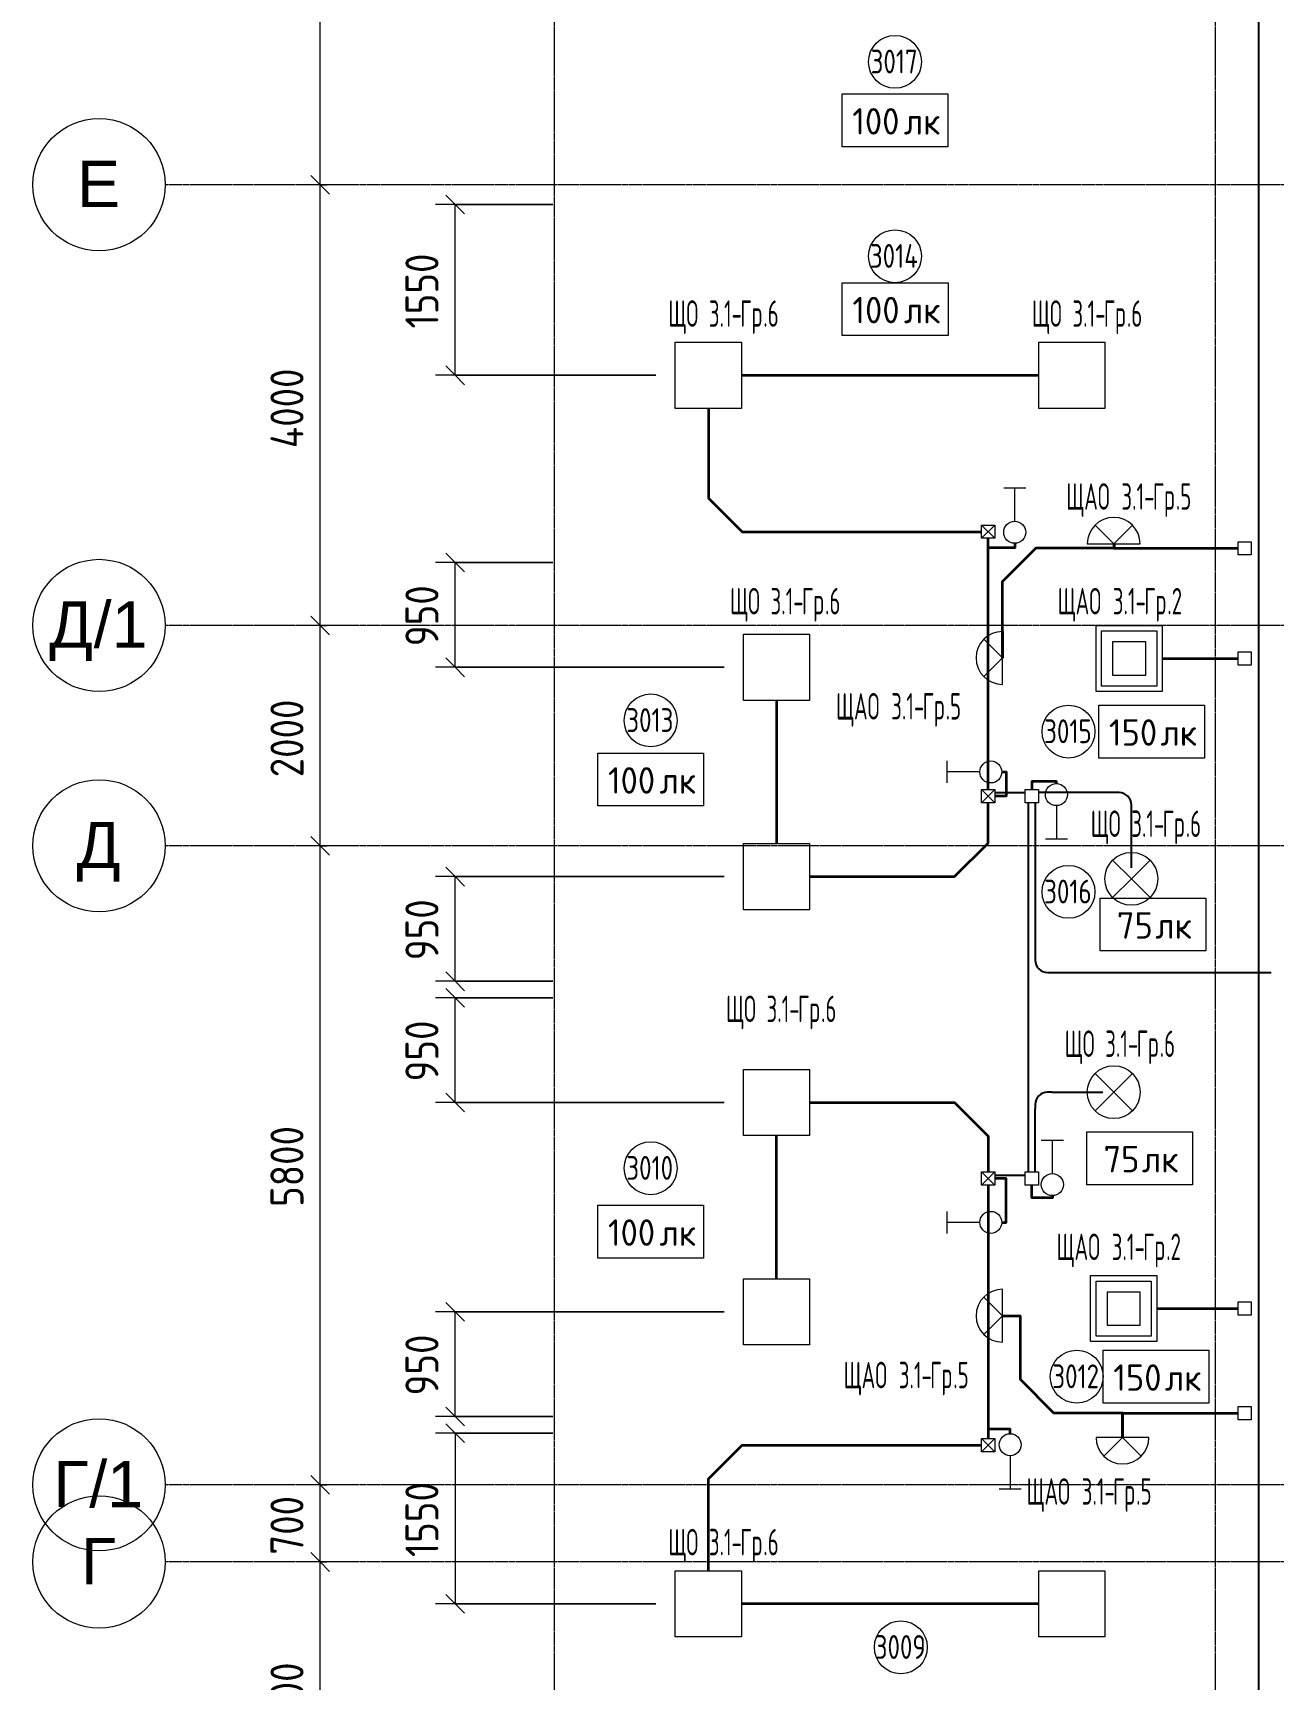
# Model space of a CAD drawing. Header units: millimetres. Extents: x -4730 to 98194, y -4296 to 93388.
# Drawn here: x -4730 to 6526, y 15437 to 30378 of the extents above; entities that cross this region are included whole.
import ezdxf

# ---------------------------------------------------------------- set-up
doc = ezdxf.new("R2010")
doc.units = ezdxf.units.MM
doc.linetypes.add('Линия сетки', pattern=[22.225, 12.7, -3.175, 3.175, -3.175])
for name, color, linetype, lineweight, true_color in [('Кабельные лотки', 5, 'Continuous', 25, 0x0000ff), ('Короба', 7, 'Continuous', 25, 0x008000), ('Соединительные детали коробов', 7, 'Continuous', 25, 0x008000), ('Типовые аннотации', 5, 'Continuous', 18, 0x0000ff)]:
    doc.layers.add(name, color=color, linetype=linetype, lineweight=lineweight, true_color=true_color)
for name, color, linetype, lineweight in [('Марки помещений', 7, 'Continuous', 9), ('Марки силовых электроприборов', 7, 'Continuous', 9), ('Оси', 7, 'Continuous', 9), ('Провода', 7, 'Continuous', 35), ('Размеры', 7, 'Continuous', 9), ('Размеры-120', 7, 'Continuous', 9)]:
    doc.layers.add(name, color=color, linetype=linetype, lineweight=lineweight)
doc.styles.add('Arial_1', font='arial.ttf', dxfattribs={"height": 420})
doc.styles.add('GOST Common', font='GOST_Common.ttf', dxfattribs={"width": 0.6, "height": 240})
doc.styles.add('GOST Common_1', font='GOST_Common.ttf', dxfattribs={"width": 0.9, "height": 300})
doc.styles.add('GOST Common_2', font='GOST_Common.ttf', dxfattribs={"width": 0.8, "height": 216})
doc.styles.add('GOST Common_3', font='GOST_Common.ttf', dxfattribs={"height": 240})
doc.dimstyles.new('ADSK_Проверочный', dxfattribs={"dimscale": 304.8, "dimtxt": 301.714499, "dimasz": 0.556693, "dimexe": 0.590551, "dimexo": 0.590551, "dimgap": 0.19685, "dimtad": 1, "dimdec": 3, "dimrnd": 0.001, "dimdsep": 46, "dimtxsty": 'GOST Common_1', "dimblk1": 'OBLIQUE', "dimblk2": 'OBLIQUE', "dimsah": 1, "dimcen": 0.09, "dimazin": 0, "dimtfac": 1, "dimtdec": 4, "dimtix": 1, "dimtmove": 0, "dimatfit": 3, "dimfxl": 1, "dimtvp": 1, "dimtolj": 1, "dimtzin": 0, "dimarcsym": 2})

# ---------------------------------------------------------------- blocks, each defined once
blk = doc.blocks.new('M_Короб_ отвод - Плоский торец - ПВХ - Стандартная-2386742-3-й этаж')
at = {"layer": 'Соединительные детали коробов'}
for p, q in [((0, 111.95), (0, 150.05)), ((-150.05, 0), (-111.95, 0))]:
    blk.add_line(p, q, dxfattribs=at)
blk.add_arc((-111.95, 111.95), 111.95, 270, 0, dxfattribs=at)
blk = doc.blocks.new('Ось сетки - Заголовок сетки - Окружность 5 мм-1145995-3-й этаж')
at = {"layer": 'Оси'}
blk.add_circle((0, 0), 5, dxfattribs=at)
blk = doc.blocks.new('DIMBLOCK25-3-й этаж')
at = {"layer": 'Размеры-120'}
for p, q in [((-2122, 16500), (-2207, 16585)), ((-2062, 16500), (-2302, 16500)), ((-2122, 14000), (-2122, 16500)), ((-2122, 16500), (-2037, 16415)), ((-2122, 16500), (-2062, 16500)), ((-2122, 14000), (-2207, 14085)), ((-2062, 14000), (-2302, 14000)), ((-2122, 14000), (-2037, 13915)), ((-2122, 14000), (-2062, 14000))]:
    blk.add_line(p, q, dxfattribs=at)
at = {"layer": 'Размеры-120', "color": 0, "insert": (-2574, 14872), "char_height": 300, "width": 908.21, "attachment_point": 1, "rotation": 90, "line_spacing_factor": 1.022761, "style": 'GOST Common_1'}
blk.add_mtext('2500', dxfattribs=at)
blk = doc.blocks.new('_Oblique')
at = {"color": 0, "linetype": 'ByBlock', "lineweight": -2}
blk.add_line((-0.5, -0.5), (0.5, 0.5), dxfattribs=at)
blk = doc.blocks.new('DIMBLOCK26-3-й этаж')
at = {"layer": 'Размеры-120'}
for p, q in [((-2062, 17200), (-2302, 17200)), ((-2122, 17200), (-2207, 17285)), ((-2122, 16500), (-2122, 17200)), ((-2122, 17200), (-2037, 17115)), ((-2122, 17200), (-2062, 17200)), ((-2122, 16500), (-2207, 16585)), ((-2062, 16500), (-2302, 16500)), ((-2122, 16500), (-2037, 16415)), ((-2122, 16500), (-2062, 16500))]:
    blk.add_line(p, q, dxfattribs=at)
at = {"layer": 'Размеры-120', "color": 0, "insert": (-2574, 16566), "char_height": 300, "width": 681.16, "attachment_point": 1, "rotation": 90, "line_spacing_factor": 1.022761, "style": 'GOST Common_1'}
blk.add_mtext('700', dxfattribs=at)
blk = doc.blocks.new('DIMBLOCK27-3-й этаж')
at = {"layer": 'Размеры-120'}
for p, q in [((-2122, 23000), (-2207, 23085)), ((-2062, 23000), (-2302, 23000)), ((-2122, 17200), (-2122, 23000)), ((-2122, 23000), (-2037, 22915)), ((-2122, 23000), (-2062, 23000)), ((-2062, 17200), (-2302, 17200)), ((-2122, 17200), (-2207, 17285)), ((-2122, 17200), (-2037, 17115)), ((-2122, 17200), (-2062, 17200))]:
    blk.add_line(p, q, dxfattribs=at)
at = {"layer": 'Размеры-120', "color": 0, "insert": (-2574, 19722), "char_height": 300, "width": 908.21, "attachment_point": 1, "rotation": 90, "line_spacing_factor": 1.022761, "style": 'GOST Common_1'}
blk.add_mtext('5800', dxfattribs=at)
blk = doc.blocks.new('DIMBLOCK28-3-й этаж')
at = {"layer": 'Размеры-120'}
for p, q in [((-2062, 25000), (-2302, 25000)), ((-2122, 25000), (-2207, 25085)), ((-2122, 23000), (-2122, 25000)), ((-2122, 25000), (-2037, 24915)), ((-2122, 25000), (-2062, 25000)), ((-2122, 23000), (-2207, 23085)), ((-2062, 23000), (-2302, 23000)), ((-2122, 23000), (-2037, 22915)), ((-2122, 23000), (-2062, 23000))]:
    blk.add_line(p, q, dxfattribs=at)
at = {"layer": 'Размеры-120', "color": 0, "insert": (-2574, 23622), "char_height": 300, "width": 908.21, "attachment_point": 1, "rotation": 90, "line_spacing_factor": 1.022761, "style": 'GOST Common_1'}
blk.add_mtext('2000', dxfattribs=at)
blk = doc.blocks.new('DIMBLOCK29-3-й этаж')
at = {"layer": 'Размеры-120'}
for p, q in [((-2062, 29000), (-2302, 29000)), ((-2122, 29000), (-2207, 29085)), ((-2122, 25000), (-2122, 29000)), ((-2122, 29000), (-2037, 28915)), ((-2122, 29000), (-2062, 29000)), ((-2062, 25000), (-2302, 25000)), ((-2122, 25000), (-2207, 25085)), ((-2122, 25000), (-2037, 24915)), ((-2122, 25000), (-2062, 25000))]:
    blk.add_line(p, q, dxfattribs=at)
at = {"layer": 'Размеры-120', "color": 0, "insert": (-2574, 26609), "char_height": 300, "width": 938.89, "attachment_point": 1, "rotation": 90, "line_spacing_factor": 1.022761, "style": 'GOST Common_1'}
blk.add_mtext('4000', dxfattribs=at)
blk = doc.blocks.new('DIMBLOCK30-3-й этаж')
at = {"layer": 'Размеры-120'}
for p, q in [((-2062, 35000), (-2302, 35000)), ((-2122, 35000), (-2207, 35085)), ((-2122, 29000), (-2122, 35000)), ((-2122, 35000), (-2037, 34915)), ((-2122, 35000), (-2062, 35000)), ((-2062, 29000), (-2302, 29000)), ((-2122, 29000), (-2207, 29085)), ((-2122, 29000), (-2037, 28915)), ((-2122, 29000), (-2062, 29000))]:
    blk.add_line(p, q, dxfattribs=at)
at = {"layer": 'Размеры-120', "color": 0, "insert": (-2574, 31622), "char_height": 300, "width": 908.21, "attachment_point": 1, "rotation": 90, "line_spacing_factor": 1.022761, "style": 'GOST Common_1'}
blk.add_mtext('6000', dxfattribs=at)
blk = doc.blocks.new('DIMBLOCK82-3-й этаж')
at = {"layer": 'Размеры-120'}
for p, q in [((-897, 28820), (-981, 28905)), ((-10, 28820), (-1077, 28820)), ((-897, 27270), (-897, 28820)), ((-897, 28820), (-812, 28735)), ((-897, 28820), (-10, 28820)), ((-897, 27270), (-981, 27355)), ((925, 27270), (-1077, 27270)), ((-897, 27270), (-812, 27185)), ((-897, 27270), (925, 27270))]:
    blk.add_line(p, q, dxfattribs=at)
at = {"layer": 'Размеры-120', "color": 0, "insert": (-1349, 27695), "char_height": 300, "width": 840.71, "attachment_point": 1, "rotation": 90, "line_spacing_factor": 1.022761, "style": 'GOST Common_1'}
blk.add_mtext('1550', dxfattribs=at)
blk = doc.blocks.new('DIMBLOCK83-3-й этаж')
at = {"layer": 'Размеры-120'}
for p, q in [((-10, 17670), (-1077, 17670)), ((-897, 17670), (-981, 17755)), ((-897, 17670), (-897, 16120)), ((-897, 17670), (-812, 17585)), ((-897, 17670), (-10, 17670)), ((-897, 16120), (-981, 16205)), ((925, 16120), (-1077, 16120)), ((-897, 16120), (-812, 16035)), ((-897, 16120), (925, 16120))]:
    blk.add_line(p, q, dxfattribs=at)
at = {"layer": 'Размеры-120', "color": 0, "insert": (-1349, 16545), "char_height": 300, "width": 840.71, "attachment_point": 1, "rotation": 90, "line_spacing_factor": 1.022761, "style": 'GOST Common_1'}
blk.add_mtext('1550', dxfattribs=at)
blk = doc.blocks.new('DIMBLOCK84-3-й этаж')
at = {"layer": 'Размеры-120'}
for p, q in [((-10, 25570), (-1077, 25570)), ((-897, 25570), (-981, 25655)), ((-897, 24620), (-897, 25570)), ((-897, 25570), (-812, 25485)), ((-897, 25570), (-10, 25570)), ((-897, 24620), (-981, 24705)), ((1545, 24620), (-1077, 24620)), ((-897, 24620), (-812, 24535)), ((-897, 24620), (1545, 24620))]:
    blk.add_line(p, q, dxfattribs=at)
at = {"layer": 'Размеры-120', "color": 0, "insert": (-1349, 24811), "char_height": 300, "width": 681.16, "attachment_point": 1, "rotation": 90, "line_spacing_factor": 1.022761, "style": 'GOST Common_1'}
blk.add_mtext('950', dxfattribs=at)
blk = doc.blocks.new('DIMBLOCK85-3-й этаж')
at = {"layer": 'Размеры-120'}
for p, q in [((1545, 22720), (-1077, 22720)), ((-897, 22720), (-981, 22805)), ((-897, 21770), (-897, 22720)), ((-897, 22720), (-812, 22635)), ((-897, 22720), (1545, 22720)), ((-897, 21770), (-981, 21855)), ((-10, 21770), (-1077, 21770)), ((-897, 21770), (-812, 21685)), ((-897, 21770), (-10, 21770))]:
    blk.add_line(p, q, dxfattribs=at)
at = {"layer": 'Размеры-120', "color": 0, "insert": (-1349, 21961), "char_height": 300, "width": 681.16, "attachment_point": 1, "rotation": 90, "line_spacing_factor": 1.022761, "style": 'GOST Common_1'}
blk.add_mtext('950', dxfattribs=at)
blk = doc.blocks.new('DIMBLOCK86-3-й этаж')
at = {"layer": 'Размеры-120'}
for p, q in [((-897, 21620), (-981, 21705)), ((-10, 21620), (-1077, 21620)), ((-897, 20670), (-897, 21620)), ((-897, 21620), (-812, 21535)), ((-897, 21620), (-10, 21620)), ((1545, 20670), (-1077, 20670)), ((-897, 20670), (-981, 20755)), ((-897, 20670), (-812, 20585)), ((-897, 20670), (1545, 20670))]:
    blk.add_line(p, q, dxfattribs=at)
at = {"layer": 'Размеры-120', "color": 0, "insert": (-1349, 20861), "char_height": 300, "width": 681.16, "attachment_point": 1, "rotation": 90, "line_spacing_factor": 1.022761, "style": 'GOST Common_1'}
blk.add_mtext('950', dxfattribs=at)
blk = doc.blocks.new('DIMBLOCK87-3-й этаж')
at = {"layer": 'Размеры-120'}
for p, q in [((-897, 18770), (-981, 18855)), ((1545, 18770), (-1077, 18770)), ((-897, 17820), (-897, 18770)), ((-897, 18770), (-812, 18685)), ((-897, 18770), (1545, 18770)), ((-10, 17820), (-1077, 17820)), ((-897, 17820), (-981, 17905)), ((-897, 17820), (-812, 17735)), ((-897, 17820), (-10, 17820))]:
    blk.add_line(p, q, dxfattribs=at)
at = {"layer": 'Размеры-120', "color": 0, "insert": (-1349, 18011), "char_height": 300, "width": 681.16, "attachment_point": 1, "rotation": 90, "line_spacing_factor": 1.022761, "style": 'GOST Common_1'}
blk.add_mtext('950', dxfattribs=at)
blk = doc.blocks.new('ADSK_Марка_Помещение_1_ГОСТ21-501-2011 - Номер-85995-3-й этаж')
at = {"layer": 'Марки помещений'}
blk.add_circle((0, 0), 2, dxfattribs=at)
blk = doc.blocks.new('Морка помещения_освещённость_ - Морка помещения_освещённость_-1484368-3-й этаж')
at = {"layer": 'Марки помещений', "color": 190, "true_color": 0x8000ff}
for p, q in [((-4, 0), (-4, 4)), ((-4, 4), (4, 4)), ((4, 4), (4, 0)), ((4, 0), (-4, 0))]:
    blk.add_line(p, q, dxfattribs=at)

msp = doc.modelspace()

# ---------------------------------------------------------------- linework, layer by layer
at = {"layer": 'Кабельные лотки'}
msp.add_line((6395.0021, 43288.1437), (6395.0021, 8775), dxfattribs=at)
at = {"layer": 'Короба'}
for p, q in [((3999.9683, 23482.4158), (4276.2853, 23482.4179)), ((5089.95, 23482.4179), (4396.2853, 23482.4179)), ((4304.7853, 23390.9179), (4304.7853, 20040.3343)), ((4367.7853, 23390.9179), (4367.7853, 22000.1)), ((5240, 22800), (5240, 23332.3679)), ((4517.8353, 21850.05), (6507.7853, 21850.05)), ((4517.8353, 20763.5715), (4980, 20763.5715)), ((4367.7853, 20040.3343), (4367.7853, 20613.5215)), ((3999.9683, 20011.8343), (4276.2853, 20011.8343))]:
    msp.add_line(p, q, dxfattribs=at)
at = {"layer": 'Оси', "linetype": 'Линия сетки'}
for p, q in [((0, 93388.3703), (0, -3096.3487)), ((6000, 93388.3703), (6000, -3096.3487)), ((98194.2682, 29000), (-3530.0173, 29000)), ((98194.2682, 25000), (-3530.0173, 25000)), ((98194.2682, 23000), (-3530.0173, 23000)), ((98194.2682, 17200), (-3530.0173, 17200)), ((98194.2682, 16500), (-3530.0173, 16500))]:
    msp.add_line(p, q, dxfattribs=at)
at = {"layer": 'Провода'}
for p, q in [((1700, 27270), (4400, 27270)), ((3939.9682, 23510.9158), (3939.9682, 25790.9158)), ((5520, 24700.0006), (6208.903, 24700)), ((2020.3575, 24320), (2020.3575, 23020)), ((2020.3575, 19069.9999), (2020.3575, 20370)), ((3939.9682, 19920.3343), (3939.9682, 17620.3343)), ((5469.9725, 18800.0006), (6208.903, 18800)), ((4400, 16119.9999), (1700, 16119.9999))]:
    msp.add_line(p, q, dxfattribs=at)
at = {"layer": 'Провода', "flags": 128}
for points in [[(1400.4786, 26970), (1401.7777, 26155.7175), (1707.064, 25850.9176), (3879.9683, 25850.9159)], [(4181.0534, 25745.6433), (4181.0534, 25705), (3939.9635, 25705), (3939.9663, 25790.9158)], [(4068.9633, 24944.9978), (4070, 24705), (4070, 25400.2), (4374.8, 25705), (5087.7419, 25705), (5085.9938, 25740)], [(5080, 25740), (5080, 25700), (6208.903, 25700)], [(4064.3567, 23670), (4105, 23670), (4105, 23450), (3999.9683, 23450.5828)], [(4560, 23564.3567), (4560, 23585), (4336.2804, 23585), (4336.2831, 23510.9179)], [(2320, 22720), (3635.1679, 22720), (3939.9681, 23024.8), (3939.9683, 23390.9158)], [(2320, 20670), (3635.1635, 20670), (3939.9656, 20365.2), (3939.9679, 20040.3343)], [(4064.3567, 19582.3457), (4105, 19582.3457), (4105, 19980.3364), (3999.9683, 19980.3351)], [(4522.8627, 19825.6432), (4522.8627, 19804.9999), (4336.2804, 19804.9999), (4336.2836, 19920.3343)], [(4070, 18734.9999), (4230, 18734.9999), (4230, 18159.7999), (4534.8, 17854.9999), (5160, 17854.9999), (5160, 17629.9999)], [(5160, 17629.9999), (5160, 17849.9999), (6208.903, 17849.9999)], [(4140, 17664.3566), (4140, 17704.9999), (3939.9635, 17704.9999), (3939.9663, 17620.3343)], [(1400.4716, 16419.9999), (1401.7849, 17255.5367), (1707.064, 17560.3361), (3879.9683, 17560.3344)]]:
    msp.add_lwpolyline(points, dxfattribs=at)
at = {"layer": 'Типовые аннотации'}
for p, q in [((1100, 27570), (1700, 27570)), ((1100, 26970), (1100, 27570)), ((1700, 27570), (1700, 26970)), ((4400, 27570), (5000, 27570)), ((4400, 26970), (4400, 27570)), ((5000, 27570), (5000, 26970)), ((1700, 26970), (1100, 26970)), ((5000, 26970), (4400, 26970)), ((4281.0534, 26245.6433), (4081.0534, 26245.6433)), ((4181.0534, 25945.6433), (4181.0534, 26245.6433)), ((1720, 24920), (2320, 24920)), ((1720, 24320), (1720, 24920)), ((2320, 24920), (2320, 24320)), ((2320, 24320), (1720, 24320)), ((3564.3567, 23770), (3564.3567, 23570)), ((3864.3567, 23670), (3564.3567, 23670)), ((4560, 23364.3567), (4560, 23064.3567)), ((1720, 23020), (2320, 23020)), ((1720, 22420), (1720, 23020)), ((2320, 23020), (2320, 22420)), ((4460, 23064.3567), (4660, 23064.3567)), ((5240, 22700), (5070.2944, 22869.7056)), ((5240, 22700), (5409.7056, 22869.7056)), ((5240, 22700), (5070.2944, 22530.2944)), ((5240, 22700), (5409.7056, 22530.2944)), ((2320, 22420), (1720, 22420)), ((1720, 20970), (2320, 20970)), ((1720, 20370), (1720, 20970)), ((2320, 20970), (2320, 20370)), ((5080, 20763.5715), (4910.2944, 20933.2771)), ((5080, 20763.5715), (5249.7056, 20933.2771)), ((5080, 20763.5715), (4910.2944, 20593.8659)), ((5080, 20763.5715), (5249.7056, 20593.8659)), ((2320, 20370), (1720, 20370)), ((4622.8627, 20325.6432), (4422.8627, 20325.6432)), ((4522.8627, 20025.6432), (4522.8627, 20325.6432)), ((3564.3567, 19682.3457), (3564.3567, 19482.3457)), ((3864.3567, 19582.3457), (3564.3567, 19582.3457)), ((1720, 19069.9999), (2320, 19069.9999)), ((1720, 18469.9999), (1720, 19069.9999)), ((2320, 19069.9999), (2320, 18469.9999)), ((2320, 18469.9999), (1720, 18469.9999)), ((4140, 17464.3566), (4140, 17164.3566)), ((4040, 17164.3566), (4240, 17164.3566)), ((1100, 16419.9999), (1700, 16419.9999)), ((1100, 15819.9999), (1100, 16419.9999)), ((1700, 16419.9999), (1700, 15819.9999)), ((4400, 16419.9999), (5000, 16419.9999)), ((4400, 15819.9999), (4400, 16419.9999)), ((5000, 16419.9999), (5000, 15819.9999)), ((1700, 15819.9999), (1100, 15819.9999)), ((5000, 15819.9999), (4400, 15819.9999))]:
    msp.add_line(p, q, dxfattribs=at)
at = {"layer": 'Типовые аннотации', "color": 16, "true_color": 0x800000}
for p, q in [((3879.9683, 25910.9158), (3999.9683, 25910.9158)), ((3879.9683, 25790.9158), (3879.9683, 25910.9158)), ((3879.9683, 25910.9158), (3999.9683, 25790.9158)), ((3879.9683, 25790.9158), (3999.9683, 25910.9158)), ((3999.9683, 25910.9158), (3999.9683, 25790.9158)), ((3999.9683, 25790.9158), (3879.9683, 25790.9158)), ((3879.9683, 23510.9158), (3999.9683, 23510.9158)), ((3879.9683, 23390.9158), (3879.9683, 23510.9158)), ((3879.9683, 23510.9158), (3999.9683, 23390.9158)), ((3879.9683, 23390.9158), (3999.9683, 23510.9158)), ((3999.9683, 23510.9158), (3999.9683, 23390.9158)), ((4276.2853, 23510.9179), (4396.2853, 23510.9179)), ((4276.2853, 23390.9179), (4276.2853, 23510.9179)), ((4396.2853, 23510.9179), (4396.2853, 23390.9179)), ((3999.9683, 23390.9158), (3879.9683, 23390.9158)), ((4396.2853, 23390.9179), (4276.2853, 23390.9179)), ((3879.9683, 20040.3343), (3999.9683, 20040.3343)), ((3879.9683, 19920.3343), (3879.9683, 20040.3343)), ((3879.9683, 20040.3343), (3999.9683, 19920.3343)), ((3879.9683, 19920.3343), (3999.9683, 20040.3343)), ((3999.9683, 20040.3343), (3999.9683, 19920.3343)), ((4276.2853, 20040.3343), (4396.2853, 20040.3343)), ((4276.2853, 19920.3343), (4276.2853, 20040.3343)), ((4396.2853, 20040.3343), (4396.2853, 19920.3343)), ((3999.9683, 19920.3343), (3879.9683, 19920.3343)), ((4396.2853, 19920.3343), (4276.2853, 19920.3343)), ((3879.9683, 17620.3343), (3999.9683, 17620.3343)), ((3879.9683, 17500.3343), (3879.9683, 17620.3343)), ((3879.9683, 17620.3343), (3999.9683, 17500.3343)), ((3879.9683, 17500.3343), (3999.9683, 17620.3343)), ((3999.9683, 17500.3343), (3879.9683, 17500.3343)), ((3999.9683, 17620.3343), (3999.9683, 17500.3343))]:
    msp.add_line(p, q, dxfattribs=at)
at = {"layer": 'Типовые аннотации', "color": 1, "true_color": 0xff0000}
for p, q in [((5080, 25740), (4910.2944, 25909.7056)), ((5080, 25740), (5249.7056, 25909.7056)), ((4840, 25740), (5320, 25740)), ((6208.903, 25760), (6328.903, 25760)), ((6208.903, 25640), (6208.903, 25760)), ((6328.903, 25760), (6328.903, 25640)), ((6328.903, 25640), (6208.903, 25640)), ((4920, 25000), (5520, 25000)), ((4920, 24400), (4920, 25000)), ((5520, 25000), (5520, 24400)), ((4070, 24705), (3900.2944, 24874.7056)), ((4070, 24465), (4070, 24945)), ((4970, 24950), (5470, 24950)), ((4970, 24450), (4970, 24950)), ((5070, 24850), (5070, 24550)), ((5370, 24850), (5070, 24850)), ((5370, 24550), (5370, 24850)), ((5470, 24950), (5470, 24450)), ((4070, 24705), (3900.2944, 24535.2944)), ((6208.903, 24760), (6328.903, 24760)), ((6208.903, 24640), (6208.903, 24760)), ((6328.903, 24760), (6328.903, 24640)), ((5070, 24550), (5370, 24550)), ((6328.903, 24640), (6208.903, 24640)), ((5520, 24400), (4920, 24400)), ((5470, 24450), (4970, 24450)), ((4070, 18494.9999), (4070, 18974.9999)), ((4869.9725, 19100), (5469.9725, 19100)), ((4869.9725, 18500), (4869.9725, 19100)), ((4919.9725, 19050), (5419.9725, 19050)), ((4919.9725, 18550), (4919.9725, 19050)), ((5419.9725, 19050), (5419.9725, 18550)), ((5469.9725, 19100), (5469.9725, 18500)), ((4070, 18734.9999), (3900.2944, 18904.7055)), ((5019.9725, 18950), (5019.9725, 18650)), ((5319.9725, 18950), (5019.9725, 18950)), ((5319.9725, 18650), (5319.9725, 18950)), ((6208.903, 18860), (6328.903, 18860)), ((6208.903, 18740), (6208.903, 18860)), ((6328.903, 18860), (6328.903, 18740)), ((4070, 18734.9999), (3900.2944, 18565.2943)), ((6328.903, 18740), (6208.903, 18740)), ((5419.9725, 18550), (4919.9725, 18550)), ((5019.9725, 18650), (5319.9725, 18650)), ((5469.9725, 18500), (4869.9725, 18500)), ((6208.903, 17909.9999), (6328.903, 17909.9999)), ((6208.903, 17789.9999), (6208.903, 17909.9999)), ((6328.903, 17789.9999), (6208.903, 17789.9999)), ((6328.903, 17909.9999), (6328.903, 17789.9999)), ((5400, 17629.9999), (4920, 17629.9999)), ((5160, 17629.9999), (4990.2944, 17460.2943)), ((5160, 17629.9999), (5329.7056, 17460.2943))]:
    msp.add_line(p, q, dxfattribs=at)
at = {"layer": 'Типовые аннотации'}
for centre, radius in [((4181.0534, 25845.6433), 100), ((3964.3567, 23670), 100), ((4560, 23464.3567), 100), ((5240, 22700), 240), ((5080, 20763.5715), 240), ((4522.8627, 19925.6432), 100), ((3964.3567, 19582.3457), 100), ((4140, 17564.3566), 100)]:
    msp.add_circle(centre, radius, dxfattribs=at)
at = {"layer": 'Типовые аннотации', "color": 1, "true_color": 0xff0000}
for centre, start, end in [((5080, 25740), 360, 180), ((4070, 24705), 90, 270), ((4070, 18734.9999), 90, 270), ((5160, 17629.9999), 180, 360)]:
    msp.add_arc(centre, 240, start, end, dxfattribs=at)

# ---------------------------------------------------------------- block references
at = {"layer": 'Марки помещений', "xscale": 120, "yscale": 120, "zscale": 120}
for p in [(3094.7031, 30115.1403), (3094.7031, 28350.6373), (877.2291, 24138.0483), (4669.7324, 24036.6742), (4669.7324, 22581.8077), (877.2291, 20073.7443), (4743.7556, 18182.2497), (3147.8305, 15725.6787)]:
    msp.add_blockref('ADSK_Марка_Помещение_1_ГОСТ21-501-2011 - Номер-85995-3-й этаж', p, dxfattribs=at)
at = {"layer": 'Марки помещений', "color": 190, "true_color": 0x8000ff, "xscale": 120, "yscale": 120, "zscale": 120}
for p in [(3094.7031, 29343.4839), (3095.9851, 27630.6373), (5424.2384, 23796.6742), (877.2291, 23361.9042), (5436.9629, 22045.2911), (5315.6015, 19924.2926), (877.2291, 19257.9371), (5463.7556, 17942.2497)]:
    msp.add_blockref('Морка помещения_освещённость_ - Морка помещения_освещённость_-1484368-3-й этаж', p, dxfattribs=at)
at = {"layer": 'Оси', "xscale": 120, "yscale": 120, "zscale": 120, "rotation": 90}
for p in [(-4130.0173, 29000), (-4130.0173, 25000), (-4130.0173, 23000), (-4130.0173, 17200), (-4130.0173, 16500)]:
    msp.add_blockref('Ось сетки - Заголовок сетки - Окружность 5 мм-1145995-3-й этаж', p, dxfattribs=at)
at = {"layer": 'Соединительные детали коробов'}
for p, rotation in [((5240, 23482.4179), 90), ((4367.7853, 21850.05), 270), ((4367.7853, 20763.5715), 180)]:
    msp.add_blockref('M_Короб_ отвод - Плоский торец - ПВХ - Стандартная-2386742-3-й этаж', p, dxfattribs=dict(at, rotation=rotation))

# ---------------------------------------------------------------- texts
at = {"layer": 'Марки помещений', "char_height": 216, "attachment_point": 1, "style": 'GOST Common_2'}
for s, insert, width in [('3017', (2873.5872, 30225.9275), 546.4302), ('3014', (2866.8672, 28461.4245), 561.8226), ('3013', (656.1132, 24248.8355), 546.4302), ('3015', (4448.6165, 24147.4614), 546.4302), ('3016', (4448.6165, 22692.5949), 546.4302), ('3010', (656.1132, 20184.5315), 546.4302), ('3012', (4522.6397, 18293.0369), 546.4302), ('3009', (2910.8746, 15836.4659), 584.9112)]:
    msp.add_mtext(s, dxfattribs=dict(at, insert=insert, width=width))
at = {"layer": 'Марки помещений', "color": 190, "true_color": 0x8000ff, "char_height": 240, "attachment_point": 1, "style": 'GOST Common_3'}
for s, insert, width in [('100', (2706.8193, 29695.1958), 567.59475), ('лк', (3175.1318, 29695.1958), 413.67075), ('100', (2708.1013, 27982.3492), 567.59475), ('лк', (3176.4138, 27982.3492), 413.67075), ('150', (5036.3546, 24148.3862), 567.59475), ('лк', (5504.6671, 24148.3862), 413.67075), ('100', (489.3452, 23713.6162), 567.59475), ('лк', (957.6577, 23713.6162), 413.67075), ('75', (5108.4791, 22397.003), 423.291), ('лк', (5457.7291, 22397.003), 413.67075), ('75', (4987.1177, 20276.0046), 423.291), ('лк', (5336.3677, 20276.0046), 413.67075), ('100', (489.3452, 19609.649), 567.59475), ('лк', (957.6577, 19609.649), 413.67075), ('150', (5075.8717, 18293.9617), 567.59475), ('лк', (5544.1842, 18293.9617), 413.67075)]:
    msp.add_mtext(s, dxfattribs=dict(at, insert=insert, width=width))
at = {"layer": 'Марки силовых электроприборов', "char_height": 240, "attachment_point": 1, "style": 'GOST Common'}
for s, insert, width in [('ЩО', (1037.1253, 27950.1824), 340.55685), (' 3.1-', (1318.1128, 27950.1824), 450.2277), ('Гр', (1689.5878, 27950.1824), 253.9746), ('.6', (1899.1378, 27950.1824), 178.93665), ('ЩО', (4337.1253, 27950.1824), 340.55685), (' 3.1-', (4618.1128, 27950.1824), 450.2277), ('Гр', (4989.5878, 27950.1824), 253.9746), ('.6', (5199.1378, 27950.1824), 178.93665), ('ЩАО', (4648.2614, 26290.1824), 502.17705), (' 3.1-', (5062.5989, 26290.1824), 450.2277), ('Гр', (5434.0739, 26290.1824), 253.9746), ('.5', (5643.6239, 26290.1824), 178.93665), ('ЩО', (1597.1253, 25340.1824), 340.55685), (' 3.1-', (1878.1128, 25340.1824), 450.2277), ('Гр', (2249.5878, 25340.1824), 253.9746), ('.6', (2459.1378, 25340.1824), 178.93665), ('ЩАО', (4570.5253, 25340.1824), 502.17705), (' 3.1-', (4984.8628, 25340.1824), 450.2277), ('Гр', (5356.3378, 25340.1824), 253.9746), ('.2', (5565.8878, 25340.1824), 178.93665), ('ЩАО', (2558.8709, 24386.0639), 502.17705), (' 3.1-', (2973.2084, 24386.0639), 450.2277), ('Гр', (3344.6834, 24386.0639), 253.9746), ('.5', (3554.2334, 24386.0639), 178.93665), ('ЩО', (4871.1257, 23320.1824), 340.55685), (' 3.1-', (5152.1132, 23320.1824), 450.2277), ('Гр', (5523.5882, 23320.1824), 253.9746), ('.6', (5733.1382, 23320.1824), 178.93665), ('ЩО', (1560.8131, 21640.3155), 340.55685), (' 3.1-', (1841.8006, 21640.3155), 450.2277), ('Гр', (2213.2756, 21640.3155), 253.9746), ('.6', (2422.8256, 21640.3155), 178.93665), ('ЩО', (4634.8614, 21323.7539), 340.55685), (' 3.1-', (4915.8489, 21323.7539), 450.2277), ('Гр', (5287.3239, 21323.7539), 253.9746), ('.6', (5496.8739, 21323.7539), 178.93665), ('ЩАО', (4560.4978, 19480.1824), 502.17705), (' 3.1-', (4974.8353, 19480.1824), 450.2277), ('Гр', (5346.3103, 19480.1824), 253.9746), ('.2', (5555.8603, 19480.1824), 178.93665), ('ЩАО', (2627.8531, 18316.5858), 502.17705), (' 3.1-', (3042.1906, 18316.5858), 450.2277), ('Гр', (3413.6656, 18316.5858), 253.9746), ('.5', (3623.2156, 18316.5858), 178.93665), ('ЩАО', (4287.9196, 17259.9304), 502.17705), (' 3.1-', (4702.2571, 17259.9304), 450.2277), ('Гр', (5073.7321, 17259.9304), 253.9746), ('.5', (5283.2821, 17259.9304), 178.93665), ('ЩО', (1037.1253, 16800.1823), 340.55685), (' 3.1-', (1318.1128, 16800.1823), 450.2277), ('Гр', (1689.5878, 16800.1823), 253.9746), ('.6', (1899.1378, 16800.1823), 178.93665)]:
    msp.add_mtext(s, dxfattribs=dict(at, insert=insert, width=width))
at = {"layer": 'Оси', "char_height": 420, "attachment_point": 1, "style": 'Arial_1'}
for s, insert, width in [('\\fArial|b0|i0|c204|p34|;Е', (-4329.1219, 29217.441), 481.0125), ('\\fArial|b0|i0|c204|p34|;Д', (-4583.5219, 25217.441), 490.63275), ('/1', (-4178.7094, 25217.441), 606.07575), ('\\fArial|b0|i0|c204|p34|;Д', (-4333.3219, 23217.441), 490.63275), ('\\fArial|b0|i0|c204|p34|;Г', (-4543.9219, 17417.441), 394.43025), ('/1', (-4218.4844, 17417.441), 606.07575), ('\\fArial|b0|i0|c204|p34|;Г', (-4293.7219, 16717.441), 394.43025)]:
    msp.add_mtext(s, dxfattribs=dict(at, insert=insert, width=width))

# ---------------------------------------------------------------- dimensions: what is measured, and where the dimension line sits
at = {"layer": 'Размеры'}
for base, p1, p2, override, picture, middle in [((-2121.9532, 35000), (-2241.9351, 29000), (-2241.9351, 35000), {"dimpost": '<>', "dimfxl": 6000}, 'DIMBLOCK30-3-й этаж', (-2331.9532, 32000)), ((-2121.9532, 29000), (-2241.9351, 25000), (-2241.9351, 29000), {"dimpost": '<>', "dimfxl": 4000}, 'DIMBLOCK29-3-й этаж', (-2331.9532, 27000)), ((-896.5219, 28820), (1104.764, 27270), (170, 28820), {"dimpost": '<>', "dimfxl": 1810.050745}, 'DIMBLOCK82-3-й этаж', (-1106.5219, 28045)), ((-896.5219, 25570), (1724.764, 24620), (170, 25570), {"dimpost": '<>', "dimfxl": 1822.029373}, 'DIMBLOCK84-3-й этаж', (-1106.5219, 25095)), ((-2121.9532, 25000), (-2241.9351, 23000), (-2241.9351, 25000), {"dimpost": '<>', "dimfxl": 2000}, 'DIMBLOCK28-3-й этаж', (-2331.9532, 24000)), ((-2121.9532, 23000), (-2241.9351, 17200), (-2241.9351, 23000), {"dimpost": '<>', "dimfxl": 5800}, 'DIMBLOCK27-3-й этаж', (-2331.9532, 20100)), ((-896.5219, 22720), (170, 21770), (1724.764, 22720), {"dimpost": '<>', "dimfxl": 1822.029373}, 'DIMBLOCK85-3-й этаж', (-1106.5219, 22245)), ((-896.5219, 21620), (1724.764, 20670), (170, 21620), {"dimpost": '<>', "dimfxl": 1822.029373}, 'DIMBLOCK86-3-й этаж', (-1106.5219, 21145)), ((-896.5219, 18769.9999), (170, 17819.9999), (1724.764, 18769.9999), {"dimpost": '<>', "dimfxl": 1822.029373}, 'DIMBLOCK87-3-й этаж', (-1106.5219, 18294.9999)), ((-896.5219, 16119.9999), (170, 17669.9999), (1104.764, 16119.9999), {"dimpost": '<>', "dimfxl": 1810.050745}, 'DIMBLOCK83-3-й этаж', (-1106.5219, 16894.9999)), ((-2121.9532, 17200), (-2241.9351, 16500), (-2241.9351, 17200), {"dimpost": '<>', "dimfxl": 700}, 'DIMBLOCK26-3-й этаж', (-2331.9532, 16850)), ((-2121.9532, 16500), (-2241.9351, 14000), (-2241.9351, 16500), {"dimpost": '<>', "dimfxl": 2500}, 'DIMBLOCK25-3-й этаж', (-2331.9532, 15250))]:
    dim = msp.add_linear_dim(base=base, p1=p1, p2=p2, angle=90, dimstyle='ADSK_Проверочный', override=override, dxfattribs=at)
    dim.commit()
    dim.dimension.update_dxf_attribs({"geometry": picture, "text_midpoint": middle})

doc.saveas('drawing.dxf')
